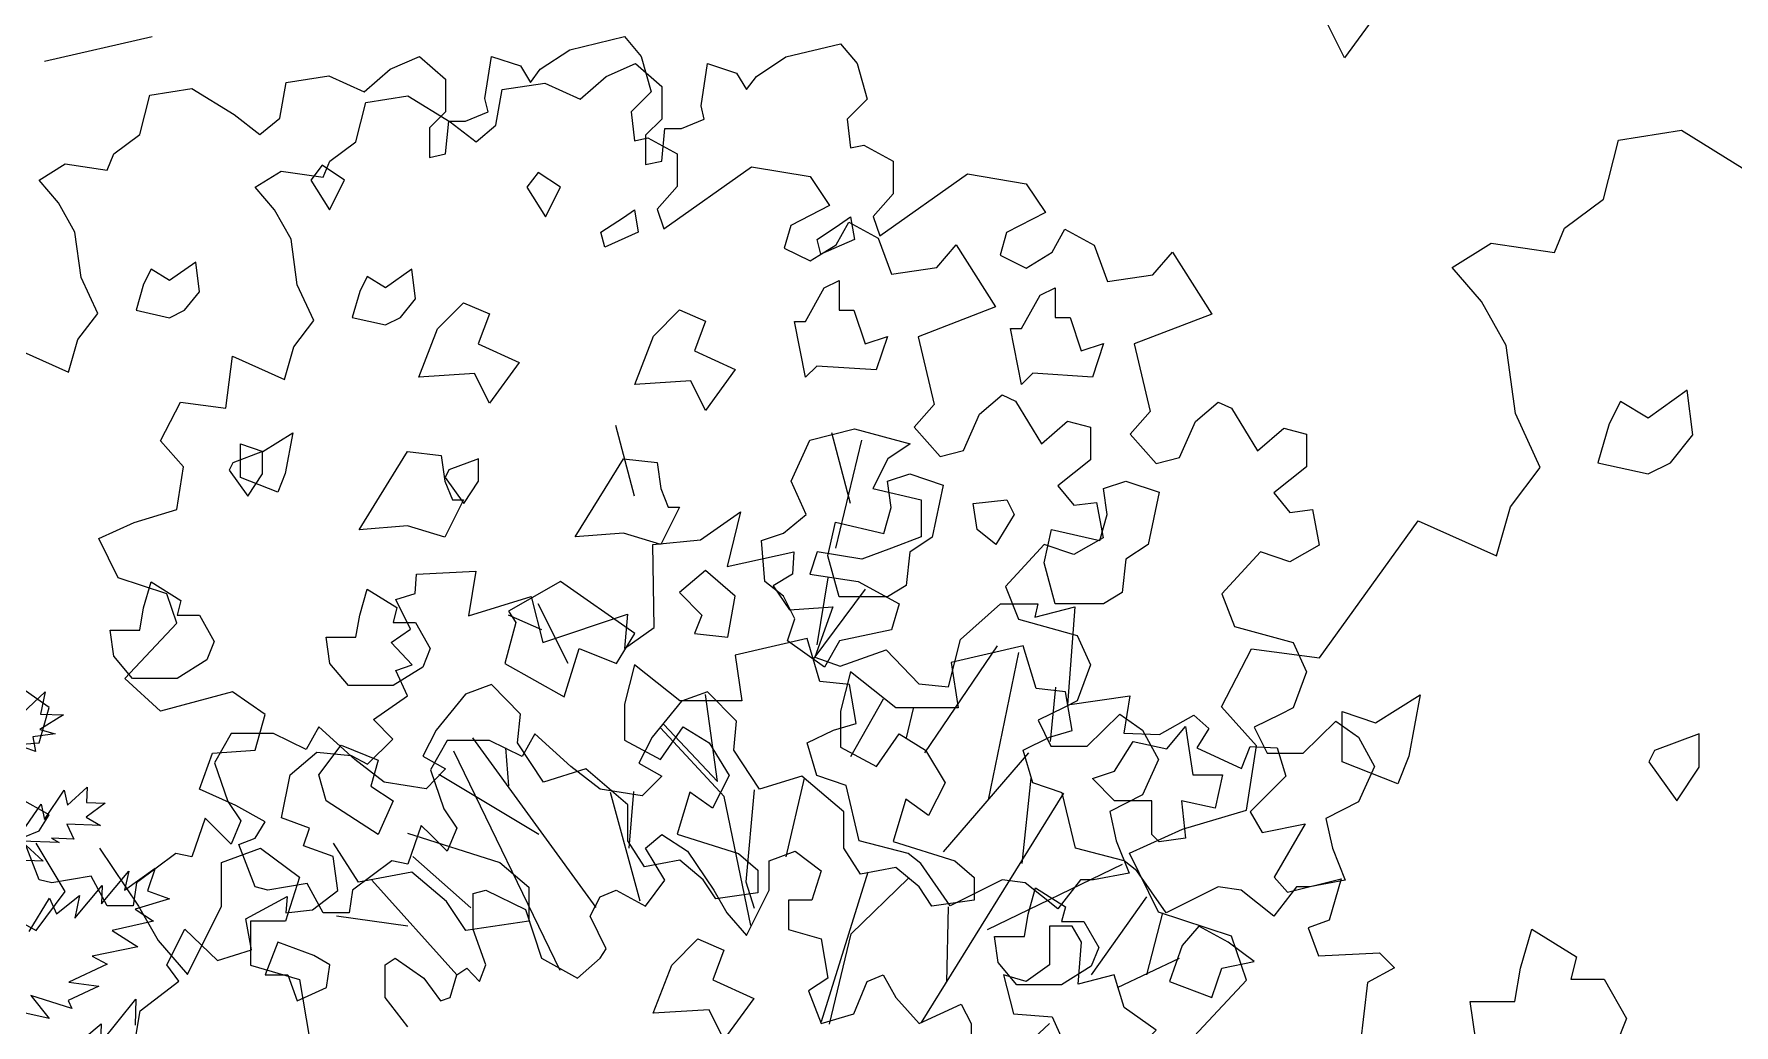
# Model space of a CAD drawing. Header units: inches. Extents: x 11.9 to 85.3, y 21.1 to 37.4.
# Drawn here: x 25.906 to 26.448, y 23.55 to 23.866 of the extents above; entities that cross this region are included whole.
import ezdxf

# ---------------------------------------------------------------- set-up
doc = ezdxf.new("R2010")
doc.units = ezdxf.units.IN
doc.header["$MEASUREMENT"] = 0
doc.layers.add('CAY', color=94, linetype='Continuous')
doc.layers.add('CAY-3', color=61, linetype='Continuous')

# ---------------------------------------------------------------- blocks, each defined once
blk = doc.blocks.new('A$C76451831')
at = {"layer": 'CAY'}
for p, q in [((1732.8, 1302.8), (1656.2, 1285.1)), ((2228.3, 971.5), (2215.1, 1021.6)), ((2217.8, 939.8), (2236.3, 1016.3)), ((2204.6, 871.1), (2212.5, 918.7)), ((2201.9, 860.6), (2238.9, 910.7)), ((2027.8, 857.9), (2006.6, 900.2)), ((2009.3, 881.7), (1985.5, 892.2)), ((2281, 794.5), (2332.5, 870.4)), ((2326.2, 761), (2347.8, 865.6)), ((2491.6, 827), (2512.8, 868.3)), ((2512.8, 868.3), (2561.2, 861.8)), ((2134, 774), (2125.3, 835.7)), ((2228.6, 791.9), (2251.7, 832.8)), ((2370.1, 802.5), (2374.1, 840.9)), ((2268, 805.1), (2272.9, 825.9)), ((2516.4, 799.3), (2491.6, 827)), ((2138.7, 763.4), (2093.5, 812.2)), ((2095.8, 814.5), (2134, 774)), ((2047.7, 684.5), (1960.2, 805.1)), ((1985.8, 770.9), (1983.8, 797.9)), ((2509.3, 753.8), (2516.4, 799.3)), ((2022.3, 639.8), (1946.8, 795.6)), ((2294.3, 724.1), (2354.9, 794.5)), ((2007, 736.3), (1936.2, 779.1)), ((2182.7, 720.5), (2195.7, 776.4)), ((2350.1, 715.8), (2356.4, 776.4)), ((2079.1, 689), (2057.9, 766.3)), ((2071.1, 726.8), (2074.5, 766.9)), ((2157.5, 671.8), (2138.7, 763.4)), ((2159.9, 768.1), (2154, 702.8)), ((2278.7, 602.9), (2379.6, 765.8)), ((2463.9, 740.3), (2509.3, 753.8)), ((2426.2, 723.2), (2463.9, 740.3)), ((1958.8, 684.4), (1917.8, 720.8)), ((2325.4, 669), (2421.3, 715.4)), ((2446.8, 681.3), (2426.2, 723.2)), ((1948.8, 636.8), (1888.7, 704)), ((2154, 702.8), (2159.9, 684)), ((2207.6, 603.7), (2240.9, 709.9)), ((2228.7, 665.9), (2269.2, 705.2)), ((2399.3, 636.8), (2438.6, 692.2)), ((1914.2, 671.4), (1863.5, 678.5)), ((2296.7, 631.7), (2297.9, 685.1)), ((2438.6, 636.8), (2450, 680.8)), ((2498.7, 664.2), (2446.8, 681.3)), ((2213.4, 601.8), (2228.7, 665.9)), ((2509.3, 632.9), (2498.7, 664.2)), ((2417.8, 627.7), (2461.8, 648.6)), ((2334.4, 569.5), (2369.4, 602.2))]:
    blk.add_line(p, q, dxfattribs=at)
for points in [[(4126.4, 1826.4), (4130.6, 1851.7), (4158, 1872.8), (4149.6, 1884.4), (4162.2, 1909.7), (4185.4, 1887.6), (4209.7, 1895), (4205.5, 1917.1), (4235, 1933), (4233.9, 1921.4), (4252.9, 1923.5), (4270.8, 1937.2), (4267.7, 1961.4), (4246.6, 1968.8), (4250.8, 1981.5), (4230.8, 1988.9), (4237.1, 2019.4), (4256.1, 2035.3), (4280.3, 2033.1), (4291.9, 2026.8), (4309.9, 2044.7), (4296.2, 2058.5), (4320.4, 2075.3), (4312, 2093.3), (4323.6, 2097.5), (4308.8, 2113.3), (4322.5, 2122.8), (4312, 2143.9), (4325.7, 2148.1), (4326.7, 2161.8), (4368.9, 2163.9), (4363.7, 2132.3), (4408, 2146), (4416.4, 2113.3), (4476.5, 2133.3), (4474.4, 2109.1), (4495.5, 2123.9), (4494.4, 2182.9), (4528.2, 2186.1), (4556.7, 2206.1), (4547.2, 2167.1), (4594.6, 2177.6), (4593.6, 2161.8), (4579.9, 2153.4), (4591.5, 2136.5), (4622.1, 2138.6), (4609.4, 2102.8), (4627.3, 2096.4), (4660, 2108), (4683.2, 2083.8), (4704.3, 2081.7), (4712.8, 2115.4), (4741.2, 2140.7), (4767.6, 2140.7), (4765.5, 2131.2), (4794, 2138.6), (4788.7, 2069), (4833, 2075.3), (4828.8, 2049), (4854.1, 2047.9), (4878.3, 2061.6), (4888.9, 2052.1), (4880.5, 2038.4), (4912.1, 2023.7), (4918.4, 2039.5), (4937.4, 2038.4), (4943.7, 2018.4), (4918.4, 1993.1), (4926.9, 1978.3), (4957.4, 1984.6), (4935.3, 1946.7), (4944.8, 1936.1), (4982.8, 1945.6), (4974.3, 1916.1), (4959.6, 1910.8), (4966.9, 1890.8), (5010.2, 1892.9), (5020.7, 1882.3), (5001.7, 1871.8), (4996.5, 1827.5)], [(1640.4, 822.3), (1656.8, 837.6), (1653.5, 821.9), (1669.8, 821.3), (1653.1, 811), (1663.9, 807.9), (1648, 805.8), (1649.9, 795.3), (1626.6, 803.8)], [(1643, 742), (1654, 757.9), (1656.3, 747), (1670.2, 767.8), (1672.6, 757.3), (1686.6, 770), (1686.2, 759.1), (1699.3, 758.6), (1685.9, 748.7), (1696.1, 742.9), (1672.1, 743.7), (1677.2, 733.1), (1661.3, 733.7), (1666.6, 730.8), (1639.9, 731.7), (1655.3, 717.6), (1636.8, 718.2)], [(1645.4, 667.6), (1659.8, 691.1), (1664.9, 680), (1681.2, 693.1), (1677.9, 676.9), (1697.3, 700.2), (1696.8, 687.1), (1716.2, 710.4), (1713, 696.9), (1734.9, 712.5), (1729.3, 696.4), (1745, 690.8), (1720.7, 683.5), (1733.6, 674.9), (1704.3, 668.2), (1722.5, 656.7), (1690.1, 650.1), (1700.8, 644.3), (1673.6, 631.7), (1694.8, 628.7), (1673.2, 618.6), (1675.7, 613), (1646.5, 622.2), (1659.6, 605.9), (1633, 611.8)], [(1671.9, 581.4), (1696.6, 601.9), (1696.1, 588.3), (1721.2, 619.6), (1720.6, 601)], [(1914.2, 599.8), (1898.1, 620.6), (1898.1, 643.8), (1905.2, 648.6), (1925.6, 634.4), (1937.4, 618.3), (1944.1, 620.6), (1948.8, 636.8), (1955.9, 641.5), (1964.9, 632), (1969.6, 643.8), (1960.6, 669), (1960.6, 694.6), (1969.6, 696.9), (1997.6, 683.2), (2009, 648.6), (2034.5, 634.4), (2050.6, 648.6), (2054.9, 655.2), (2043.5, 678.5), (2050.6, 692.2), (2062, 696.9), (2082.9, 685.5), (2096.6, 704), (2082.9, 726.8), (2094.3, 736.3), (2112.7, 724.5), (2131.2, 696.9), (2140.6, 680.8), (2154.4, 664.7), (2170.5, 696.9), (2170.5, 717.8), (2189, 724.5), (2207.5, 710.7), (2200.8, 689.9), (2184.3, 689.9), (2184.3, 669), (2207.5, 662.3), (2212.2, 634.4), (2198.4, 625.4), (2207.5, 602.2), (2230.7, 609.2), (2240.1, 632), (2251.5, 636.8), (2260.5, 620.6), (2277, 602.2), (2306.9, 615.9), (2314, 602.2), (2314, 590.8)]]:
    blk.add_lwpolyline(points, dxfattribs=at)
for points in [[(4784.5, 1915.2), (4800.4, 1915.2), (4810.9, 1896.7), (4805.6, 1883.5), (4784.5, 1870.3), (4752.8, 1870.3), (4739.6, 1886.1), (4737, 1904.6), (4758.1, 1904.6), (4760.8, 1920.5), (4766, 1939), (4787.2, 1925.7)], [(4507.9, 1884.3), (4526.4, 1902.8), (4544.9, 1894.9), (4536.9, 1873.7), (4566, 1860.5), (4544.9, 1831.5), (4534.3, 1852.6), (4494.7, 1850)], [(2523.5, 1367), (2551.2, 1394.7), (2578.9, 1382.8), (2567, 1351.1), (2610.6, 1331.3), (2578.9, 1287.8), (2563.1, 1319.5), (2503.7, 1315.5)], [(1914.2, 715.4), (1902.8, 717.8), (1874.9, 696.9), (1872.6, 680.8), (1854.1, 680.8), (1842.7, 701.7), (1814.8, 696.9), (1805.7, 699.3), (1794.3, 729.2), (1805.7, 733.9), (1812.8, 745.3), (1792, 757.1), (1766.4, 768.5), (1775.5, 794.1), (1805.7, 796.4), (1812.8, 821.6), (1789.6, 837.7), (1738.5, 824), (1713.4, 847.2), (1750.3, 886.5), (1743.2, 907.3), (1708.6, 918.7), (1694.9, 946.6), (1720, 958), (1750.3, 967.1), (1755, 997.4), (1738.5, 1015.9), (1752.7, 1043.4), (1784.9, 1039.1), (1789.6, 1076), (1826.6, 1059.5), (1833.2, 1082.7), (1847.4, 1101.2), (1835.6, 1126.7), (1831.3, 1159), (1819.5, 1179.8), (1805.7, 1196), (1824.2, 1207.4), (1854.1, 1203), (1858.8, 1214.4), (1877.3, 1228.2), (1884.3, 1256.1), (1914.2, 1260.8), (1944.1, 1242.4), (1962.6, 1228.2), (1976.7, 1240), (1981, 1265.2), (2011.3, 1269.9), (2036.5, 1258.5), (2054.9, 1274.6), (2075.8, 1283.7), (2094.3, 1267.5), (2094.3, 1244.3), (2082.9, 1232.9), (2082.9, 1212.1), (2094.3, 1214.4), (2096.6, 1237.6), (2108.4, 1237.6), (2124.5, 1244.3), (2122.2, 1253.8), (2126.9, 1283.7), (2147.3, 1277), (2154.4, 1265.2), (2161.5, 1274.6), (2182.3, 1288.4), (2221.2, 1297.8), (2233, 1283.7), (2240.1, 1258.5), (2225.9, 1244.3), (2228.3, 1223.9), (2237.7, 1225.8), (2258.6, 1214.4), (2258.6, 1191.2), (2244.4, 1175.1), (2249.1, 1161.4), (2311.2, 1205.4), (2352.9, 1198.3), (2366.7, 1177.9), (2339.1, 1163.7), (2334.4, 1147.6), (2352.9, 1138.5), (2371.4, 1149.9), (2380.4, 1166.1), (2401.2, 1154.7), (2410.7, 1129.1), (2442.9, 1133.8), (2456.7, 1149.9), (2484.6, 1105.9), (2429.6, 1084.7), (2441, 1036.7), (2426.8, 1020.6), (2445.3, 999.7), (2461.8, 1004.1), (2473.2, 1029.6), (2489.3, 1043.4), (2498.7, 1039.1), (2517.2, 1008.8), (2535.7, 1024.9), (2551.8, 1020.6), (2551.8, 997.4), (2528.6, 978.9), (2540, 965.1), (2556.1, 967.1), (2560.8, 941.9), (2540, 930.1), (2519.2, 937.2), (2491.7, 907.3), (2500.7, 884.1), (2542.4, 872.7), (2551.8, 851.9), (2542.4, 826.3), (2533.3, 821.6), (2514.8, 812.5), (2523.9, 794.1), (2549.4, 794.1), (2572.6, 816.9), (2588.7, 805.5), (2600.1, 784.6), (2588.7, 759.5), (2565.6, 747.7), (2570.3, 726.8), (2579.3, 704), (2554.2, 699.3), (2544.7, 699.3), (2528.6, 678.5), (2505.4, 696.9), (2489.3, 699.3), (2452.3, 680.8), (2431.5, 710.7), (2422.5, 717.8), (2387.9, 726.8), (2378.5, 766.1), (2357.6, 773.2), (2350.9, 796.4), (2369.4, 805.5), (2385.5, 810.2), (2380.8, 837.7), (2360, 840.1), (2350.9, 870.4), (2299.8, 858.6), (2304.6, 826.3), (2260.5, 826.3), (2228.3, 851.9), (2221.2, 824), (2221.2, 798.4), (2246.8, 784.6), (2262.9, 807.8), (2281.4, 796.4), (2295.5, 773.2), (2283.7, 750), (2267.6, 761.4), (2258.6, 731.5), (2302.2, 717.8), (2316, 706), (2316, 689.9), (2286.1, 685.5), (2277, 699.3), (2260.5, 713.1), (2235.4, 708.3), (2223.6, 726.8), (2223.6, 752.4), (2193.7, 777.9), (2163.8, 768.5), (2145.4, 796.4), (2147.3, 816.9), (2126.9, 837.7), (2108.4, 831), (2087.6, 805.5), (2078.1, 787), (2094.3, 777.9), (2080.5, 763.8), (2050.6, 768.5), (2029.8, 784.6), (2004.2, 807.8), (1995.2, 791.7), (1972, 803.1), (1942.1, 803.1), (1930.3, 782.3), (1939.8, 754.7), (1948.8, 741), (1942.1, 724.5), (1930.3, 736.3), (1923.7, 742.9)], [(2022.5, 1195.9), (2006.6, 1206.4), (1998.7, 1195.9), (2011.9, 1174.8)], [(2220.4, 1169.5), (2228.3, 1174.8), (2231, 1158.9), (2207.2, 1148.4), (2204.6, 1158.9)], [(1919.5, 1116.7), (1916.9, 1137.8), (1898.4, 1124.6), (1885.2, 1132.5), (1880, 1122), (1874.7, 1103.5), (1898.4, 1098.2), (1909, 1103.5)], [(2362.9, 1119.3), (2373.5, 1124.6), (2373.5, 1103.5), (2384.1, 1103.5), (2392, 1079.7), (2407.8, 1085), (2399.9, 1061.2), (2357.7, 1063.9), (2349.7, 1055.9), (2341.8, 1095.6), (2349.7, 1095.6)], [(2088.5, 1090.3), (2106.9, 1108.8), (2125.4, 1100.8), (2117.5, 1079.7), (2146.5, 1066.5), (2125.4, 1037.5), (2114.9, 1058.6), (2075.3, 1055.9)], [(1795.5, 989.9), (1795.5, 1013.7), (1811.3, 1008.4), (1832.5, 1021.6), (1827.2, 992.6), (1821.9, 979.4)], [(2209.9, 855.3), (2183.5, 873.8), (2188.8, 889.6), (2180.8, 905.5), (2167.6, 916), (2165, 945.1), (2180.8, 950.3), (2196.7, 963.5), (2186.1, 987.3), (2199.3, 1016.3), (2231, 1024.3), (2270.6, 1013.7), (2254.7, 1003.1), (2244.2, 982), (2278.5, 974.1), (2278.5, 947.7), (2257.4, 939.8), (2236.3, 931.9), (2204.6, 937.1), (2199.3, 921.3), (2233.6, 916), (2262.7, 900.2), (2257.4, 881.7), (2220.4, 873.8)], [(1943.3, 995.2), (1940.7, 989.9), (1953.9, 971.5), (1964.4, 987.3), (1964.4, 1003.1)], [(2054.1, 982), (2067.3, 1003.1), (2091.1, 1000.5), (2093.7, 982), (2099, 968.8), (2106.9, 968.8), (2093.7, 942.4), (2067.3, 950.3), (2033, 947.7)], [(2365.6, 929.2), (2370.9, 953), (2405.2, 945.1), (2410.4, 963.5), (2407.8, 982), (2423.6, 987.3), (2447.4, 979.4), (2439.5, 942.4), (2423.6, 931.9), (2421, 908.1), (2407.8, 900.2), (2373.5, 900.2)], [(2318.1, 953), (2315.4, 971.5), (2339.2, 974.1), (2344.5, 963.5), (2331.3, 942.4)], [(2141.2, 876.4), (2146.5, 905.5), (2125.4, 923.9), (2106.9, 908.1), (2122.8, 892.2), (2117.5, 879)], [(1903.7, 887), (1919.5, 887), (1930.1, 868.5), (1924.8, 855.3), (1903.7, 842.1), (1872, 842.1), (1858.8, 857.9), (1856.2, 876.4), (1877.3, 876.4), (1880, 892.2), (1885.2, 910.7), (1906.4, 897.5)], [(2062.1, 857.9), (2075.3, 879), (2022.5, 916), (1985.5, 894.9), (1990.8, 887), (1982.9, 857.9), (2025.1, 834.2), (2035.7, 868.5)], [(2577.1, 788.1), (2577.1, 823.8), (2600.8, 815.8), (2632.5, 835.6), (2624.6, 792.1), (2616.7, 772.3)], [(2415.7, 781.4), (2428.9, 802.5), (2452.7, 797.2), (2465.9, 813), (2471.2, 778.7), (2492.3, 778.7), (2487, 755), (2463.2, 760.2), (2465.9, 733.8), (2447.4, 731.2), (2442.1, 736.5), (2442.1, 760.2), (2415.7, 760.2), (2399.9, 776.1)], [(1856.2, 760.2), (1850.9, 778.7), (1866.8, 799.8), (1893.2, 789.3), (1887.9, 770.8), (1903.7, 760.2), (1893.2, 736.5)], [(2392.2, 660), (2385.5, 671.4), (2369.4, 671.4), (2369.4, 643.8), (2352.9, 632), (2336.8, 636.8), (2343.9, 609.2), (2371.4, 606.9), (2380.8, 586), (2362.3, 574.6), (2362.3, 553.8), (2371.4, 544.4), (2394.6, 533), (2406.4, 551.4), (2399.3, 576.6), (2431.5, 583.7), (2445.3, 597.4), (2422.5, 613.6), (2415.4, 636.8), (2389.8, 630.1)], [(2475.5, 671.4), (2463.7, 657.6), (2454.7, 632), (2484.6, 620.6), (2491.7, 641.5), (2514.8, 646.2), (2496.4, 660)]]:
    blk.add_lwpolyline(points, close=True, dxfattribs=at)
at = {"layer": 'CAY-3'}
for p, q in [((2773.2, 1229.3), (2818.1, 1236.4)), ((2818.1, 1236.4), (2862.9, 1208.6)), ((2762.6, 1187.4), (2773.2, 1229.3)), ((2734.9, 1166.8), (2762.6, 1187.4)), ((2727.8, 1149.6), (2734.9, 1166.8)), ((2655.3, 1139), (2683, 1156.1)), ((2683, 1156.1), (2727.8, 1149.6)), ((2676, 1114.8), (2655.3, 1139)), ((2693.6, 1083.6), (2676, 1114.8)), ((2700.1, 1035.2), (2693.6, 1083.6)), ((2717.8, 996.9), (2700.1, 1035.2)), ((2696.6, 969.1), (2717.8, 996.9)), ((2686.6, 934.3), (2696.6, 969.1)), ((2561.2, 861.8), (2631.1, 959.1)), ((2631.1, 959.1), (2686.6, 934.3)), ((6577.4, 899), (6564.2, 949.2)), ((6173.4, 618.5), (6152.8, 652.7)), ((6381.5, 625), (6363.8, 652.7)), ((6416.3, 659.8), (6481.8, 639.1)), ((6197.6, 649.2), (6225.3, 607.9)), ((6284.2, 639.1), (6312, 649.2)), ((6312, 649.2), (6339.7, 628.5)), ((2453.9, 573.9), (2509.3, 632.9)), ((6284.2, 607.9), (6284.2, 639.1)), ((6339.7, 628.5), (6329.6, 597.3)), ((6419.3, 632.1), (6381.5, 625)), ((6444, 611.4), (6419.3, 632.1)), ((6481.8, 639.1), (6502.4, 621.4)), ((6152.8, 590.8), (6173.4, 618.5)), ((6502.4, 621.4), (6502.4, 597.3)), ((6121.5, 607.9), (6152.8, 590.8)), ((6225.3, 607.9), (6239.4, 583.7)), ((6260.1, 559.5), (6284.2, 607.9)), ((6457.6, 590.8), (6444, 611.4)), ((6304.9, 597.3), (6304.9, 566)), ((6329.6, 597.3), (6304.9, 597.3)), ((6502.4, 597.3), (6457.6, 590.8)), ((6239.4, 583.7), (6260.1, 559.5)), ((6304.9, 566), (6339.7, 556)), ((6339.7, 556), (6346.7, 514.1))]:
    blk.add_line(p, q, dxfattribs=at)
for points in [[(6124.5, 721.6), (6154.8, 724), (6161.9, 749.1), (6138.7, 765.3)], [(6138.7, 1003.6), (6175.6, 987), (6182.3, 1010.2), (6196.5, 1028.7), (6184.7, 1054.3), (6180.3, 1086.5), (6168.5, 1107.4), (6154.8, 1123.5), (6173.3, 1134.9), (6203.1, 1130.6), (6207.9, 1142), (6226.3, 1155.7), (6233.4, 1183.7), (6263.3, 1188.4), (6293.2, 1169.9), (6311.6, 1155.7), (6325.8, 1167.5), (6330.1, 1192.7), (6360.4, 1197.4), (6385.5, 1186), (6404, 1202.1), (6424.8, 1211.2), (6443.3, 1195.1), (6443.3, 1171.9), (6431.9, 1160.5), (6431.9, 1139.6), (6443.3, 1142), (6445.7, 1165.2), (6457.5, 1165.2), (6473.6, 1171.9), (6471.2, 1181.3), (6475.9, 1211.2), (6496.4, 1204.5), (6503.5, 1192.7), (6510.5, 1202.1), (6531.4, 1215.9), (6570.3, 1225.3), (6582.1, 1211.2), (6589.1, 1186), (6575, 1171.9), (6577.4, 1151.4), (6586.8, 1153.4), (6607.6, 1142), (6607.6, 1118.8), (6593.5, 1102.7), (6598.2, 1088.9), (6660.3, 1132.9), (6702, 1125.9), (6715.7, 1105.4), (6688.2, 1091.2), (6683.5, 1075.1), (6702, 1066.1), (6720.4, 1077.5), (6729.5, 1093.6), (6750.3, 1082.2), (6759.7, 1056.6), (6792, 1061.4), (6805.7, 1077.5), (6833.6, 1033.4), (6778.6, 1012.2), (6790, 964.2), (6775.9, 948.1), (6794.3, 927.3), (6810.8, 931.6), (6822.2, 957.2), (6838.4, 970.9), (6847.8, 966.6), (6866.3, 936.3), (6884.7, 952.4), (6900.9, 948.1), (6900.9, 924.9), (6877.7, 906.4), (6889.1, 892.7), (6905.2, 894.6), (6909.9, 869.5), (6889.1, 857.7), (6868.2, 864.7), (6840.7, 834.9), (6849.8, 811.7), (6891.4, 800.2), (6900.9, 779.4), (6891.4, 753.8), (6882.4, 749.1), (6863.9, 740.1), (6872.9, 721.6), (6898.5, 721.6), (6921.7, 744.4), (6937.8, 733), (6949.2, 712.2), (6937.8, 687), (6914.6, 675.2), (6919.3, 654.4), (6928.4, 631.5), (6903.2, 626.8), (6893.8, 626.8), (6877.7, 606), (6854.5, 624.5), (6838.4, 626.8), (6801.4, 608.3), (6780.6, 638.2), (6771.5, 645.3), (6736.9, 654.4), (6727.5, 693.7), (6706.7, 700.8), (6700, 724), (6718.5, 733), (6734.6, 737.7), (6729.9, 765.3), (6709, 767.6), (6700, 797.9), (6648.9, 786.1), (6653.6, 753.8), (6609.6, 753.8), (6577.4, 779.4), (6570.3, 751.5), (6570.3, 725.9), (6595.8, 712.2), (6611.9, 735.4), (6630.4, 724), (6644.6, 700.8), (6632.8, 677.6), (6616.7, 689), (6607.6, 659.1), (6651.2, 645.3), (6665, 633.5), (6665, 617.4), (6635.1, 613.1), (6626.1, 626.8), (6609.6, 640.6), (6584.4, 635.9), (6572.6, 654.4), (6572.6, 679.9), (6542.8, 705.5), (6512.9, 696), (6494.4, 724), (6496.4, 744.4), (6475.9, 765.3), (6457.5, 758.6), (6436.6, 733), (6427.2, 714.5), (6443.3, 705.5), (6429.6, 691.3), (6399.7, 696), (6378.8, 712.2), (6353.3, 735.4), (6344.3, 719.2), (6321.1, 730.6), (6291.2, 730.6), (6279.4, 709.8), (6288.8, 682.3), (6297.9, 668.5), (6291.2, 652), (6279.4, 663.8), (6272.8, 670.4), (6263.3, 643), (6251.9, 645.3), (6224, 624.5), (6221.6, 608.3), (6203.1, 608.3), (6191.7, 629.2), (6163.8, 624.5), (6154.8, 626.8), (6143.4, 656.7), (6154.8, 661.4), (6161.9, 672.8), (6141, 684.6)]]:
    blk.add_lwpolyline(points, dxfattribs=at)
for points in [[(6371.5, 1123.4), (6355.7, 1134), (6347.8, 1123.4), (6361, 1102.3)], [(6569.5, 1097), (6577.4, 1102.3), (6580, 1086.5), (6556.3, 1075.9), (6553.6, 1086.5)], [(6268.6, 1044.2), (6266, 1065.3), (6247.5, 1052.1), (6234.3, 1060.1), (6229, 1049.5), (6223.7, 1031), (6247.5, 1025.7), (6258, 1031)], [(2826, 1020.1), (2822.1, 1051.8), (2794.4, 1032), (2774.6, 1043.9), (2766.7, 1028), (2758.7, 1000.3), (2794.4, 992.4), (2810.2, 1000.3)], [(6712, 1046.9), (6722.6, 1052.1), (6722.6, 1031), (6733.1, 1031), (6741, 1007.2), (6756.9, 1012.5), (6748.9, 988.8), (6706.7, 991.4), (6698.8, 983.5), (6690.9, 1023.1), (6698.8, 1023.1)], [(6437.5, 1017.8), (6456, 1036.3), (6474.5, 1028.4), (6466.5, 1007.2), (6495.6, 994), (6474.5, 965), (6463.9, 986.1), (6424.3, 983.5)], [(6292.4, 922.8), (6289.7, 917.5), (6302.9, 899), (6313.5, 914.8), (6313.5, 930.7)], [(6403.2, 909.6), (6416.4, 930.7), (6440.2, 928), (6442.8, 909.6), (6448.1, 896.4), (6456, 896.4), (6442.8, 870), (6416.4, 877.9), (6382.1, 875.2)], [(6714.6, 856.8), (6719.9, 880.5), (6754.2, 872.6), (6759.5, 891.1), (6756.9, 909.6), (6772.7, 914.8), (6796.5, 906.9), (6788.5, 870), (6772.7, 859.4), (6770.1, 835.6), (6756.9, 827.7), (6722.6, 827.7)], [(6252.8, 814.5), (6268.6, 814.5), (6279.2, 796), (6273.9, 782.8), (6252.8, 769.6), (6221.1, 769.6), (6207.9, 785.5), (6205.3, 803.9), (6226.4, 803.9), (6229, 819.8), (6234.3, 838.3), (6255.4, 825.1)], [(2798.8, 796), (2794.8, 788.1), (2814.6, 760.4), (2830.5, 784.1), (2830.5, 807.9)], [(2739.4, 633.6), (2763.2, 633.6), (2779, 605.9), (2771.1, 586.1), (2739.4, 566.3), (2691.9, 566.3), (2672.1, 590.1), (2668.1, 617.8), (2699.8, 617.8), (2703.8, 641.6), (2711.7, 669.3), (2743.4, 649.5)], [(1847.4, 650.5), (1821.8, 660), (1812.8, 636.8), (1828.9, 636.8), (1835.6, 618.3), (1856.4, 627.7), (1858.8, 643.8)]]:
    blk.add_lwpolyline(points, close=True, dxfattribs=at)

msp = doc.modelspace()

# ---------------------------------------------------------------- block references
at = {"layer": 'CAY', "xscale": 0.0004489089019145984, "yscale": 0.0004489089019145984, "zscale": 0.0004489089019145984}
for p in [(23.14473, 23.31472), (25.16589, 23.27991), (24.08562, 22.72302)]:
    msp.add_blockref('A$C76451831', p, dxfattribs=at)

doc.saveas('drawing.dxf')
